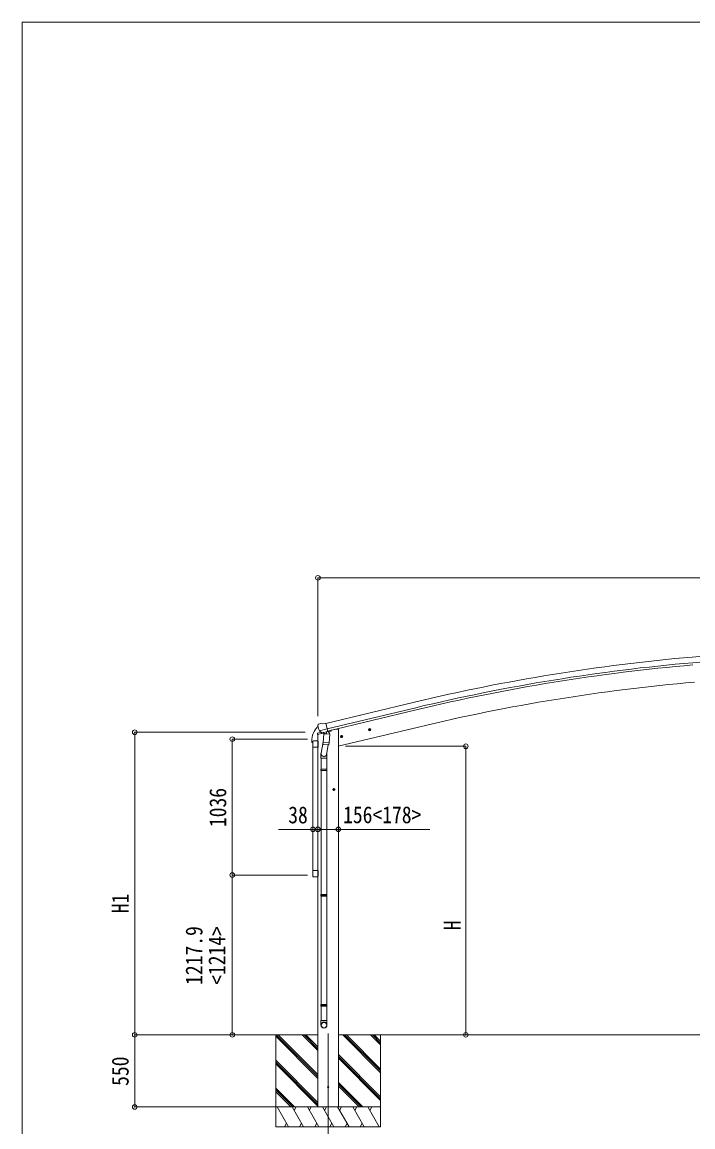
# Model space of a CAD drawing. Units: millimetres at full size, sheet at 1:35. Extents: x -9783 to 9892, y -6828 to 6752.
# Drawn here: x -9783 to -4671, y -1671 to 6752 of the extents above; entities that cross this region are included whole.
import ezdxf
from ezdxf.enums import TextEntityAlignment as Align

# ---------------------------------------------------------------- set-up
doc = ezdxf.new("R2010")
doc.units = ezdxf.units.MM
doc.header["$LTSCALE"] = 35
doc.header["$PDMODE"] = 32
doc.header["$PDSIZE"] = 35
for name, color, linetype, lineweight in [('0-0_0', 7, 'Continuous', 9), ('0-1_本体', 4, 'Continuous', 9), ('0-2_部品', 7, 'Continuous', 9), ('0-8_PARTS2', 2, 'Continuous', 9), ('0-A_寸法', 6, 'Continuous', 9), ('1-0_FRAME', 7, 'Continuous', 9), ('1-1_GLASS', 4, 'Continuous', 9), ('1-2_GLASS_SEAL', 7, 'Continuous', 9), ('1-A', 6, 'Continuous', 9), ('F-0_240', 7, 'Continuous', 9)]:
    doc.layers.add(name, color=color, linetype=linetype, lineweight=lineweight)
doc.styles.add('ＭＳ ゴシック', font='')
doc.styles.get('ＭＳ ゴシック').set_extended_font_data('MS Gothic')

msp = doc.modelspace()

# ---------------------------------------------------------------- linework, layer by layer
at = {"layer": '0-0_0'}
for p, q in [((-7528.59, -968.88), (-7927.26, -968.88)), ((-7850.34, -968.88), (-7850.34, -1668.88)), ((-7528.09, -1300.64), (-7850.34, -978.39)), ((-7528.09, -1286.5), (-7845.7, -968.89)), ((-7528.09, -1272.36), (-7831.56, -968.89)), ((-7528.09, -1088.51), (-7647.72, -968.88)), ((-7528.09, -1074.37), (-7633.58, -968.88)), ((-7528.09, -1060.23), (-7619.44, -968.88)), ((-7372.59, -968.88), (-503.62, -968.88)), ((-7050.34, -1257.89), (-7339.35, -968.88)), ((-7050.34, -1243.75), (-7325.21, -968.88)), ((-7050.34, -1229.61), (-7311.07, -968.88)), ((-7050.34, -1045.76), (-7127.22, -968.88)), ((-7050.34, -1031.62), (-7113.08, -968.88)), ((-7098.93, -968.89), (-7098.94, -968.88)), ((-7050.34, -1017.47), (-7098.92, -968.89)), ((-7050.34, -968.88), (-7050.34, -1668.88)), ((-7528.09, -1484.49), (-7850.34, -1162.24)), ((-7528.09, -1498.63), (-7850.34, -1176.38)), ((-7050.34, -1441.74), (-7372.59, -1119.49)), ((-7050.34, -1455.88), (-7372.59, -1133.63)), ((-7050.34, -1470.02), (-7372.59, -1147.77)), ((-7528.09, -1512.77), (-7850.34, -1190.52)), ((-7185.33, -1518.88), (-7372.59, -1331.62)), ((-7199.47, -1518.88), (-7372.59, -1345.76)), ((-7705.83, -1518.88), (-7850.34, -1374.37)), ((-7719.97, -1518.88), (-7850.34, -1388.51)), ((-7734.11, -1518.88), (-7850.34, -1402.65)), ((-7213.61, -1518.88), (-7372.59, -1359.9)), ((-7850.34, -1518.88), (-7050.34, -1518.88)), ((-7753.45, -1668.88), (-7840.05, -1518.88)), ((-7637.98, -1668.88), (-7724.58, -1518.88)), ((-7694.58, -1518.88), (-7709.58, -1544.86)), ((-7522.51, -1668.88), (-7609.11, -1518.88)), ((-7594.11, -1544.86), (-7579.11, -1518.88)), ((-7407.04, -1668.88), (-7493.64, -1518.88)), ((-7478.64, -1544.86), (-7463.64, -1518.88)), ((-7291.57, -1668.88), (-7378.17, -1518.88)), ((-7363.17, -1544.86), (-7348.17, -1518.88)), ((-7176.1, -1668.88), (-7262.7, -1518.88)), ((-7247.7, -1544.86), (-7232.7, -1518.88)), ((-7060.63, -1668.88), (-7147.23, -1518.88)), ((-7132.23, -1544.86), (-7117.23, -1518.88)), ((-7050.34, -1668.88), (-7850.34, -1668.88)), ((-7768.45, -1642.9), (-7783.45, -1668.88)), ((-7652.98, -1642.9), (-7667.97, -1668.88)), ((-7537.51, -1642.9), (-7552.5, -1668.88)), ((-7422.04, -1642.9), (-7437.04, -1668.88)), ((-7306.57, -1642.9), (-7321.57, -1668.88)), ((-7191.1, -1642.9), (-7206.09, -1668.88))]:
    msp.add_line(p, q, dxfattribs=at)
at = {"layer": '0-1_本体'}
for p, q in [((-3984.56, 1971.5), (-4675.97, 1911.27)), ((-3980.79, 1928.5), (-4672.23, 1868.26)), ((-7468.57, 1405.35), (-6792.88, 1567.3)), ((-7458.49, 1363.37), (-6782.82, 1525.32)), ((-7454.56, 1347.01), (-6778.9, 1508.96)), ((-7373.09, 1231.12), (-6762.28, 1377.76)), ((-7372.75, 1361.12), (-7372.75, -1518.88)), ((-7528.75, 1322.15), (-7528.75, -1518.88))]:
    msp.add_line(p, q, dxfattribs=at)
msp.add_lwpolyline([(-7372.75, 1361.12), (-7392.75, 1361.12), (-7426.6, 1353)], dxfattribs=at)
for centre, radius, start, end in [((-3420.13, -12503.95), 14469.82, 94.97901, 103.47901), ((-3420.13, -12503.95), 14426.65, 94.97901, 103.47901), ((-3420.13, -12503.95), 14409.82, 94.97901, 103.47901), ((-3402.71, -12617.05), 14392.42, 95.00113, 103.49889)]:
    msp.add_arc(centre, radius, start, end, dxfattribs=at)
at = {"layer": '0-2_部品'}
for p, q in [((-7530.02, 1389.75), (-7529.75, 1388.6)), ((-7530.02, 1389.75), (-7529.75, 1388.6)), ((-7525.8, 1398.33), (-7529.66, 1392.03)), ((-7525.8, 1398.33), (-7529.66, 1392.03)), ((-7522.71, 1400.58), (-7509.53, 1403.74)), ((-7522.71, 1400.58), (-7509.53, 1403.74)), ((-7515.97, 1349.44), (-7458.46, 1363.25)), ((-7515.97, 1349.44), (-7458.46, 1363.25)), ((-7499.12, 1334.53), (-7515.49, 1349.03)), ((-7499.12, 1334.53), (-7515.49, 1349.03)), ((-7494.97, 1401.06), (-7508.23, 1403.76)), ((-7494.97, 1401.06), (-7508.23, 1403.76)), ((-7494.97, 1401.06), (-7469.04, 1407.29)), ((-7494.97, 1401.06), (-7469.04, 1407.29)), ((-7426.6, 1353.78), (-7426.6, 1350.46)), ((-7426.6, 1353.78), (-7426.6, 1350.46)), ((-7144.29, 1355.06), (-7124.84, 1359.73)), ((-7144.29, 1355.06), (-7124.84, 1359.73)), ((-7139.73, 1362.84), (-7141.86, 1355.64)), ((-7139.73, 1362.84), (-7141.86, 1355.64)), ((-7132.43, 1364.59), (-7139.73, 1362.84)), ((-7132.43, 1364.59), (-7139.73, 1362.84)), ((-7132.23, 1347.67), (-7136.9, 1367.12)), ((-7132.23, 1347.67), (-7136.9, 1367.12)), ((-7127.26, 1359.15), (-7132.43, 1364.59)), ((-7127.26, 1359.15), (-7132.43, 1364.59)), ((-7129.4, 1351.95), (-7127.26, 1359.15)), ((-7129.4, 1351.95), (-7127.26, 1359.15)), ((-7531.15, 1321.42), (-7488.45, 1331.67)), ((-7531.15, 1321.42), (-7488.45, 1331.67)), ((-7531.15, 1328.31), (-7531.15, 1321.42)), ((-7531.15, 1328.31), (-7531.15, 1321.42)), ((-7502.64, 1337.52), (-7528.85, 1331.23)), ((-7502.64, 1337.52), (-7528.85, 1331.23)), ((-7488.91, 1265.13), (-7503.44, 1177.36)), ((-7488.91, 1265.13), (-7503.44, 1177.36)), ((-7496.41, 1333.97), (-7488.89, 1335.77)), ((-7496.41, 1333.97), (-7488.89, 1335.77)), ((-7495.57, 1334.07), (-7494.04, 1334.44)), ((-7495.57, 1334.07), (-7494.04, 1334.44)), ((-7494.04, 1334.44), (-7457.34, 1343.25)), ((-7494.04, 1334.44), (-7457.34, 1343.25)), ((-7492.2, 1334.21), (-7492.26, 1333.47)), ((-7492.2, 1334.21), (-7492.26, 1333.47)), ((-7491.5, 1332.43), (-7465.69, 1325.99)), ((-7491.5, 1332.43), (-7465.69, 1325.99)), ((-7484.58, 1327.08), (-7489.26, 1260.25)), ((-7484.58, 1327.08), (-7489.26, 1260.25)), ((-7438.89, 1323.89), (-7484.58, 1327.08)), ((-7438.89, 1323.89), (-7484.58, 1327.08)), ((-7482.81, 1330.26), (-7483.04, 1326.98)), ((-7482.81, 1330.26), (-7483.04, 1326.98)), ((-7463.29, 1341.43), (-7464.31, 1326.82)), ((-7463.29, 1341.43), (-7464.31, 1326.82)), ((-7457.34, 1343.25), (-7455.81, 1343.62)), ((-7457.34, 1343.25), (-7455.81, 1343.62)), ((-7454.25, 1345.72), (-7453.31, 1345.66)), ((-7454.25, 1345.72), (-7453.31, 1345.66)), ((-7453.31, 1345.66), (-7440, 1330.34)), ((-7453.31, 1345.66), (-7440, 1330.34)), ((-7449.32, 1341.06), (-7430.43, 1345.6)), ((-7449.32, 1341.06), (-7430.43, 1345.6)), ((-7443.57, 1257.05), (-7438.89, 1323.89)), ((-7443.57, 1257.05), (-7438.89, 1323.89)), ((-7440, 1330.34), (-7440.44, 1324)), ((-7440, 1330.34), (-7440.44, 1324)), ((-7358.11, 1303.31), (-7338.67, 1307.98)), ((-7358.11, 1303.31), (-7338.67, 1307.98)), ((-7353.56, 1311.09), (-7355.69, 1303.89)), ((-7353.56, 1311.09), (-7355.69, 1303.89)), ((-7346.26, 1312.84), (-7353.56, 1311.09)), ((-7346.26, 1312.84), (-7353.56, 1311.09)), ((-7346.05, 1295.92), (-7350.72, 1315.37)), ((-7346.05, 1295.92), (-7350.72, 1315.37)), ((-7341.09, 1307.4), (-7346.26, 1312.84)), ((-7341.09, 1307.4), (-7346.26, 1312.84)), ((-7343.22, 1300.2), (-7341.09, 1307.4)), ((-7343.22, 1300.2), (-7341.09, 1307.4)), ((-7490.12, 1247.78), (-7489.24, 1260.25)), ((-7490.12, 1247.78), (-7489.24, 1260.25)), ((-7489.72, 1246.42), (-7489.72, 1246.42)), ((-7489.72, 1246.42), (-7489.72, 1246.42)), ((-7443.57, 1257.05), (-7489.26, 1260.25)), ((-7443.57, 1257.05), (-7489.26, 1260.25)), ((-7488.27, 1245.64), (-7446.57, 1242.73)), ((-7488.27, 1245.64), (-7446.57, 1242.73)), ((-7450.09, 1242.97), (-7462.73, 1168.04)), ((-7450.09, 1242.97), (-7462.73, 1168.04)), ((-7443.58, 1257.05), (-7444.47, 1244.36)), ((-7443.58, 1257.05), (-7444.47, 1244.36)), ((-7505.59, 1140.2), (-7505.59, 1174.55)), ((-7505.59, 1140.2), (-7505.59, 1174.55)), ((-7459.59, 1140.2), (-7505.59, 1140.2)), ((-7459.59, 1140.2), (-7505.59, 1140.2)), ((-7503.59, 1140.2), (-7503.59, 1057.68)), ((-7503.59, 1140.2), (-7503.59, 1057.68)), ((-7461.59, 1140.2), (-7461.59, 1057.68)), ((-7461.59, 1140.2), (-7461.59, 1057.68)), ((-7459.59, 1174.86), (-7459.59, 1140.2)), ((-7459.59, 1174.86), (-7459.59, 1140.2)), ((-7505.59, 1055.68), (-7504.59, 1057.68)), ((-7505.59, 1055.68), (-7504.59, 1057.68)), ((-7459.59, 1055.68), (-7505.59, 1055.68)), ((-7459.59, 1055.68), (-7505.59, 1055.68)), ((-7459.59, 1047.68), (-7505.59, 1047.68)), ((-7459.59, 1047.68), (-7505.59, 1047.68)), ((-7460.59, 1057.68), (-7504.59, 1057.68)), ((-7460.59, 1057.68), (-7504.59, 1057.68)), ((-7460.59, 1045.68), (-7504.59, 1045.68)), ((-7460.59, 1045.68), (-7504.59, 1045.68)), ((-7503.59, 1045.68), (-7503.59, 101.49)), ((-7503.59, 1045.68), (-7503.59, 101.49)), ((-7461.59, 1045.68), (-7461.59, 101.49)), ((-7461.59, 1045.68), (-7461.59, 101.49)), ((-7459.59, 1055.68), (-7460.59, 1057.68)), ((-7459.59, 1055.68), (-7460.59, 1057.68)), ((-7459.59, 1047.68), (-7460.59, 1045.68)), ((-7459.59, 1047.68), (-7460.59, 1045.68)), ((-7459.59, 1055.68), (-7459.59, 1047.68)), ((-7459.59, 1055.68), (-7459.59, 1047.68)), ((-7397.09, 901.62), (-7417.09, 901.62)), ((-7397.09, 901.62), (-7417.09, 901.62)), ((-7407.09, 909.13), (-7413.59, 905.37)), ((-7407.09, 909.13), (-7413.59, 905.37)), ((-7413.59, 905.37), (-7413.59, 897.87)), ((-7413.59, 905.37), (-7413.59, 897.87)), ((-7413.59, 897.87), (-7407.09, 894.11)), ((-7413.59, 897.87), (-7407.09, 894.11)), ((-7407.09, 891.62), (-7407.09, 911.62)), ((-7407.09, 891.62), (-7407.09, 911.62)), ((-7400.59, 905.37), (-7407.09, 909.13)), ((-7400.59, 905.37), (-7407.09, 909.13)), ((-7505.59, 99.49), (-7504.59, 101.49)), ((-7505.59, 99.49), (-7504.59, 101.49)), ((-7459.59, 99.49), (-7505.59, 99.49)), ((-7459.59, 99.49), (-7505.59, 99.49)), ((-7459.59, 91.49), (-7505.59, 91.49)), ((-7459.59, 91.49), (-7505.59, 91.49)), ((-7460.59, 101.49), (-7504.59, 101.49)), ((-7460.59, 101.49), (-7504.59, 101.49)), ((-7460.59, 89.49), (-7504.59, 89.49)), ((-7460.59, 89.49), (-7504.59, 89.49)), ((-7503.59, 89.49), (-7503.59, -738.43)), ((-7503.59, 89.49), (-7503.59, -738.43)), ((-7461.59, 89.49), (-7461.59, -738.43)), ((-7461.59, 89.49), (-7461.59, -738.43)), ((-7459.59, 99.49), (-7460.59, 101.49)), ((-7459.59, 99.49), (-7460.59, 101.49)), ((-7459.59, 91.49), (-7460.59, 89.49)), ((-7459.59, 91.49), (-7460.59, 89.49)), ((-7459.59, 99.49), (-7459.59, 91.49)), ((-7459.59, 99.49), (-7459.59, 91.49)), ((-7505.59, -740.43), (-7504.59, -738.43)), ((-7505.59, -740.43), (-7504.59, -738.43)), ((-7459.59, -740.43), (-7505.59, -740.43)), ((-7459.59, -740.43), (-7505.59, -740.43)), ((-7459.59, -748.43), (-7505.59, -748.43)), ((-7459.59, -748.43), (-7505.59, -748.43)), ((-7460.59, -738.43), (-7504.59, -738.43)), ((-7460.59, -738.43), (-7504.59, -738.43)), ((-7460.59, -750.43), (-7504.59, -750.43)), ((-7460.59, -750.43), (-7504.59, -750.43)), ((-7503.59, -750.43), (-7503.59, -860.43)), ((-7503.59, -750.43), (-7503.59, -860.43)), ((-7461.59, -750.43), (-7461.59, -860.43)), ((-7461.59, -750.43), (-7461.59, -860.43)), ((-7459.59, -740.43), (-7460.59, -738.43)), ((-7459.59, -740.43), (-7460.59, -738.43)), ((-7459.59, -748.43), (-7460.59, -750.43)), ((-7459.59, -748.43), (-7460.59, -750.43)), ((-7459.59, -740.43), (-7459.59, -748.43)), ((-7459.59, -740.43), (-7459.59, -748.43)), ((-7505.59, -894.58), (-7505.59, -860.43)), ((-7459.59, -860.43), (-7505.59, -860.43)), ((-7505.59, -894.58), (-7505.59, -860.43)), ((-7459.59, -860.43), (-7505.59, -860.43)), ((-7459.59, -894.58), (-7459.59, -860.43)), ((-7459.59, -894.58), (-7459.59, -860.43))]:
    msp.add_line(p, q, dxfattribs=at)
for points in [[(-7516.24, 1350.02), (-7515.65, 1349.18), (-7515.49, 1349.03)], [(-7516.24, 1350.02), (-7515.65, 1349.18), (-7515.49, 1349.03)], [(-7463.61, 1341.84), (-7453.88, 1344.18), (-7469.04, 1407.29)], [(-7463.61, 1341.84), (-7453.88, 1344.18), (-7469.04, 1407.29)], [(-7141.86, 1355.64), (-7136.69, 1350.2), (-7129.4, 1351.95)], [(-7141.86, 1355.64), (-7136.69, 1350.2), (-7129.4, 1351.95)], [(-7463.61, 1341.84), (-7463.84, 1341.69), (-7488.61, 1335.74), (-7488.89, 1335.77)], [(-7463.61, 1341.84), (-7463.84, 1341.69), (-7488.61, 1335.74), (-7488.89, 1335.77)], [(-7355.69, 1303.89), (-7350.52, 1298.45), (-7343.22, 1300.2)], [(-7355.69, 1303.89), (-7350.52, 1298.45), (-7343.22, 1300.2)], [(-7505.59, 1055.68), (-7505.59, 1047.68), (-7504.59, 1045.68)], [(-7505.59, 1055.68), (-7505.59, 1047.68), (-7504.59, 1045.68)], [(-7407.09, 894.11), (-7400.59, 897.87), (-7400.59, 905.37)], [(-7407.09, 894.11), (-7400.59, 897.87), (-7400.59, 905.37)], [(-7505.59, 99.49), (-7505.59, 91.49), (-7504.59, 89.49)], [(-7505.59, 99.49), (-7505.59, 91.49), (-7504.59, 89.49)], [(-7505.59, -740.43), (-7505.59, -748.43), (-7504.59, -750.43)], [(-7505.59, -740.43), (-7505.59, -748.43), (-7504.59, -750.43)]]:
    msp.add_lwpolyline(points, dxfattribs=at)
for centre, radius in [((-7134.56, 1357.39), 8.5), ((-7134.56, 1357.39), 8.5), ((-7134.56, 1357.39), 7.7), ((-7134.56, 1357.39), 7.7), ((-7134.56, 1357.39), 6.5), ((-7134.56, 1357.39), 6.5), ((-7348.39, 1305.64), 8.5), ((-7348.39, 1305.64), 8.5), ((-7348.39, 1305.64), 7.7), ((-7348.39, 1305.64), 7.7), ((-7348.39, 1305.64), 6.5), ((-7348.39, 1305.64), 6.5), ((-7407.09, 901.62), 8.5), ((-7407.09, 901.62), 8.5), ((-7407.09, 901.62), 7.7), ((-7407.09, 901.62), 7.7), ((-7407.09, 901.62), 6.5), ((-7407.09, 901.62), 6.5)]:
    msp.add_circle(centre, radius, dxfattribs=at)
at = {"layer": '0-2_部品', "color": 4}
msp.add_circle((-7450.84, -1368.88), 4.5, dxfattribs=at)
msp.add_circle((-7450.84, -1368.88), 4.5, dxfattribs=at)
at = {"layer": '0-2_部品'}
for centre, radius, start, end in [((-7332.94, 1435.85), 202.4, 193.5, 205.09125), ((-7332.94, 1435.85), 202.4, 193.5, 205.09125), ((-7521.54, 1395.71), 5, 103.5, 148.5), ((-7521.54, 1395.71), 5, 103.5, 148.5), ((-7508.83, 1400.82), 3, 78.5, 103.5), ((-7508.83, 1400.82), 3, 78.5, 103.5), ((-7431.6, 1350.46), 5, 283.5, 0), ((-7431.6, 1350.46), 5, 283.5, 0), ((-7528.15, 1328.31), 3, 103.5, 180), ((-7528.15, 1328.31), 3, 103.5, 180), ((-7495.69, 1334.56), 0.5, 248.23754, 283.5), ((-7495.69, 1334.56), 0.5, 248.23754, 283.5), ((-7492.7, 1334.25), 0.5, 356, 103.5), ((-7492.7, 1334.25), 0.5, 356, 103.5), ((-7491.26, 1333.4), 1, 176, 256), ((-7491.26, 1333.4), 1, 176, 256), ((-7465.33, 1326.97), 1.03, 250.03897, 351.96569), ((-7465.33, 1326.97), 1.03, 250.03897, 351.96569), ((-7462.69, 1341.35), 0.604, 100.59842, 172.20595), ((-7462.69, 1341.35), 0.604, 100.59842, 172.20595), ((-7455.93, 1344.11), 0.5, 283.5, 318.76246), ((-7455.93, 1344.11), 0.5, 283.5, 318.76246), ((-7488.17, 1247.61), 1.95, 175.04017, 217.47766), ((-7488.17, 1247.61), 1.95, 175.04017, 217.47766), ((-7488.13, 1247.64), 2, 217.40962, 266), ((-7488.13, 1247.64), 2, 217.40962, 266), ((-7446.43, 1244.72), 2, 266, 349.46843), ((-7446.43, 1244.72), 2, 266, 349.46843)]:
    msp.add_arc(centre, radius, start, end, dxfattribs=at)
for centre, major_axis, ratio, start_param, end_param in [((-7527.1, 1390.46), (-1.57, -2.57), 0.99628, 4.712389, 5.4996506), ((-7527.1, 1390.46), (-1.57, -2.57), 0.99628, 4.712389, 5.4996506), ((-7497.13, 1336.79), (-0.73, -2.92), 0.997631, 5.8041905, 6.6006116), ((-7497.13, 1336.79), (-0.73, -2.92), 0.997631, 5.8041905, 6.6006116), ((-7497.07, 1337.02), (2.63, 3.16), 0.650902, 4.0958226, 4.1686332), ((-7497.07, 1337.02), (2.63, 3.16), 0.650902, 4.0958226, 4.1686332), ((-7497.1, 1336.89), (-0.73, -2.92), 0.997631, 0.3902369, 0.4789948), ((-7497.1, 1336.89), (-0.73, -2.92), 0.997631, 0.3902369, 0.4789948), ((-7482.59, 1174.86), (23, 0), 0.996195, 2.5560258, 6.5663028), ((-7482.59, 1174.86), (23, 0), 0.996195, 2.5560258, 6.5663028), ((-7482.59, 1174.86), (21, 0), 0.996195, 2.9349147, 5.9512394), ((-7482.59, 1174.86), (21, 0), 0.996195, 2.9349147, 5.9512394), ((-7482.59, -892.83), (-23, 0), 0.996195, 3.1415927, 6.2831853), ((-7482.59, -892.83), (-23, 0), 0.996195, 3.1415927, 6.2831853), ((-7482.59, -894.58), (-23, 0), 0.996195, 3.1415927, 6.2831853), ((-7482.59, -894.58), (-23, 0), 0.996195, 3.1415927, 6.2831853), ((-7482.59, -894.58), (0, -23.43), 0.981806, 4.712389, 7.8539816), ((-7482.59, -894.58), (0, -23.43), 0.981806, 4.712389, 7.8539816)]:
    msp.add_ellipse(centre, major_axis=major_axis, ratio=ratio, start_param=start_param, end_param=end_param, dxfattribs=at)
msp.add_ellipse((-7482.59, -894.58), major_axis=(21, 0), ratio=0.996195, dxfattribs=at)
msp.add_ellipse((-7482.59, -894.58), major_axis=(21, 0), ratio=0.996195, dxfattribs=at)
at = {"layer": '0-8_PARTS2'}
msp.add_line((-7450.84, -959.67), (-7450.84, -1809.91), dxfattribs=at)
at = {"layer": '0-A_寸法'}
for p, q in [((-7528.75, 2515.02), (-7528.75, 1460.2)), ((-346.75, 2515.02), (-7528.75, 2515.02)), ((-8924.42, 1337.87), (-7626.17, 1337.87)), ((-8924.42, -968.88), (-8924.42, 1337.87)), ((-8181.61, 1284.98), (-8181.61, 248.98)), ((-6401.27, 1231.12), (-7318.1, 1231.12)), ((-6401.27, -968.88), (-6401.27, 1231.12)), ((-7528.75, 597.89), (-7372.75, 597.89)), ((-7372.75, 597.89), (-6676.6, 597.89)), ((-8924.42, -968.88), (-8069.03, -968.88)), ((-8924.42, -1518.88), (-8924.42, -968.88)), ((-6401.27, -968.88), (-6844.13, -968.88)), ((-8924.42, -1518.88), (-7850.34, -1518.88))]:
    msp.add_line(p, q, dxfattribs=at)
for p in [(-7528.75, 2515.02), (-8924.42, 1337.87), (-6401.27, 1231.12), (-7528.75, 597.89), (-7372.75, 597.89), (-8924.42, -968.88), (-6401.27, -968.88), (-8924.42, -1518.88)]:
    msp.add_point(p, dxfattribs=at)
at = {"layer": '1-0_FRAME', "color": 6}
for p, q in [((-8181.61, 1284.98), (-7608.08, 1284.98)), ((-7528.75, 597.89), (-7828.75, 597.89)), ((-8181.61, 248.98), (-7608.08, 248.98)), ((-8181.61, -968.88), (-7608.08, -968.88))]:
    msp.add_line(p, q, dxfattribs=at)
for p in [(-8181.61, 1284.98), (-7566.78, 597.89), (-7528.75, 597.89), (-8181.61, 248.98), (-8181.61, -968.88)]:
    msp.add_point(p, dxfattribs=at)
at = {"layer": '1-1_GLASS'}
for p, q in [((-7566.76, 1223.08), (-7566.76, 284.08)), ((-7528.75, 1223.08), (-7528.75, 1044.82)), ((-7528.75, 284.08), (-7528.75, 1044.82))]:
    msp.add_line(p, q, dxfattribs=at)
at = {"layer": '1-2_GLASS_SEAL'}
for p, q in [((-7575.26, 1271.57), (-7575.26, 1259.82)), ((-7568, 1266.58), (-7568, 1259.82)), ((-7567.76, 1223.08), (-7567.76, 1266.78)), ((-7562.26, 1272.28), (-7533.26, 1272.28)), ((-7562, 1272.58), (-7528.75, 1272.58)), ((-7527.76, 1266.78), (-7527.76, 1223.08)), ((-7574.76, 1259.32), (-7568.5, 1259.32)), ((-7527.76, 1223.08), (-7567.76, 1223.08)), ((-7567.76, 284.08), (-7567.76, 240.38)), ((-7527.76, 284.08), (-7567.76, 284.08)), ((-7527.76, 240.38), (-7527.76, 284.08)), ((-7562.26, 234.88), (-7533.26, 234.88))]:
    msp.add_line(p, q, dxfattribs=at)
for centre, radius, start, end in [((-7423, 1271.57), 152.26, 135.14293, 180), ((-7526.51, 1373.6), 6.95, 95.39711, 129.45641), ((-7562, 1266.58), 6, 90, 180), ((-7562.26, 1266.78), 5.5, 90, 180), ((-7533.26, 1266.78), 5.5, 0, 90), ((-7574.76, 1259.82), 0.5, 180, 270), ((-7568.5, 1259.82), 0.5, 270, 0), ((-7562.26, 240.38), 5.5, 180, 270), ((-7533.26, 240.38), 5.5, 270, 0)]:
    msp.add_arc(centre, radius, start, end, dxfattribs=at)
at = {"layer": '1-A'}
for p, q in [((-7528.75, 597.89), (-7566.78, 597.89)), ((-8181.61, -968.88), (-8181.61, 248.98))]:
    msp.add_line(p, q, dxfattribs=at)
at = {"layer": 'F-0_240', "color": 5}
for q in [(-9783.03, -6828.1), (9396.97, 6751.9)]:
    msp.add_line((-9783.03, 6751.9), q, dxfattribs=at)

# ---------------------------------------------------------------- texts
at = {"layer": '0-A_寸法', "color": 7, "style": 'ＭＳ ゴシック', "width": 0.85}
msp.add_text('156<178>', height=129, dxfattribs=at).set_placement((-7336.75, 605.89), align=Align.BOTTOM_LEFT)
for s, p in [('H1', (-8932.42, -41.5)), ('H', (-6401.27, -170.88)), ('550', (-8932.42, -1357.88))]:
    msp.add_text(s, height=129, rotation=90, dxfattribs=at).set_placement(p, align=Align.BOTTOM_LEFT)
at = {"layer": '1-0_FRAME', "style": 'ＭＳ ゴシック', "width": 0.85}
for s, p in [('1036', (-8188.61, 614.98)), ('1217.9', (-8369.97, -587.95)), ('<1214>', (-8195.49, -587.95))]:
    msp.add_text(s, height=129, rotation=90, dxfattribs=at).set_placement(p, align=Align.BOTTOM_LEFT)
msp.add_text('38', height=129, dxfattribs=at).set_placement((-7754.75, 604.89), align=Align.BOTTOM_LEFT)

doc.saveas('drawing.dxf')
